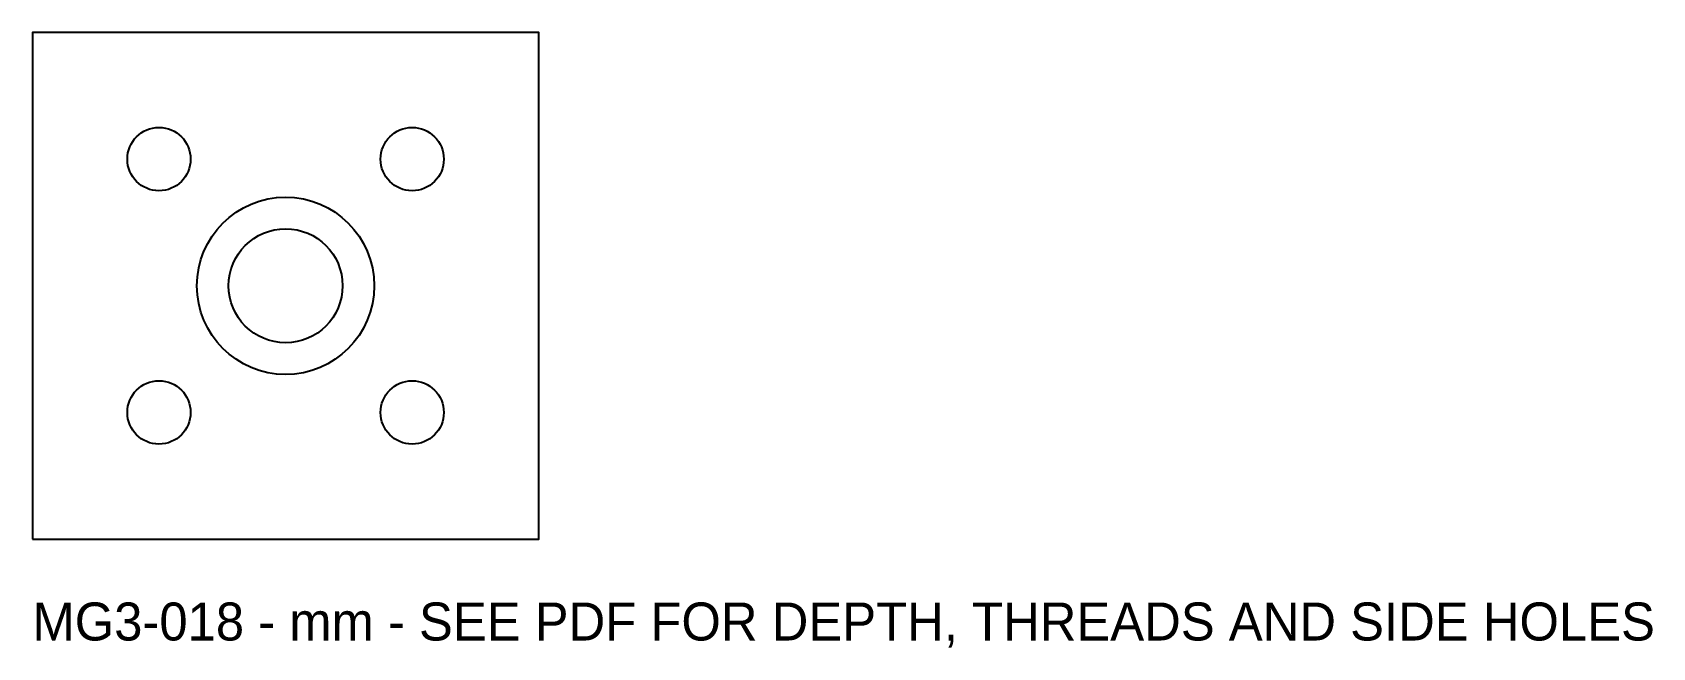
# Model space of a CAD drawing. Header units: millimetres. Extents: x 0 to 128, y -9 to 40.
import ezdxf

# ---------------------------------------------------------------- set-up
doc = ezdxf.new("R2010")
doc.units = ezdxf.units.MM
for name, color, linetype in [('NOTES', 2, 'Continuous'), ('OUTLINE', 7, 'Continuous'), ('REFERENCE_CBORE', 4, 'Continuous'), ('TAP_PILOT', 1, 'Continuous'), ('THROUGH', 3, 'Continuous')]:
    doc.layers.add(name, color=color, linetype=linetype)

msp = doc.modelspace()

# ---------------------------------------------------------------- linework, layer by layer
at = {"layer": 'OUTLINE'}
msp.add_lwpolyline([(0, 0), (40, 0), (40, 40), (0, 40)], close=True, dxfattribs=at)
at = {"layer": 'REFERENCE_CBORE'}
msp.add_circle((20, 20), 7, dxfattribs=at)
at = {"layer": 'TAP_PILOT'}
for centre in [(10, 30), (30, 30), (10, 10), (30, 10)]:
    msp.add_circle(centre, 2.5, dxfattribs=at)
at = {"layer": 'THROUGH'}
msp.add_circle((20, 20), 4.5, dxfattribs=at)

# ---------------------------------------------------------------- texts
at = {"layer": 'NOTES'}
msp.add_text('MG3-018 - mm - SEE PDF FOR DEPTH, THREADS AND SIDE HOLES', height=3, dxfattribs=at).set_placement((0, -8))

doc.saveas('drawing.dxf')
